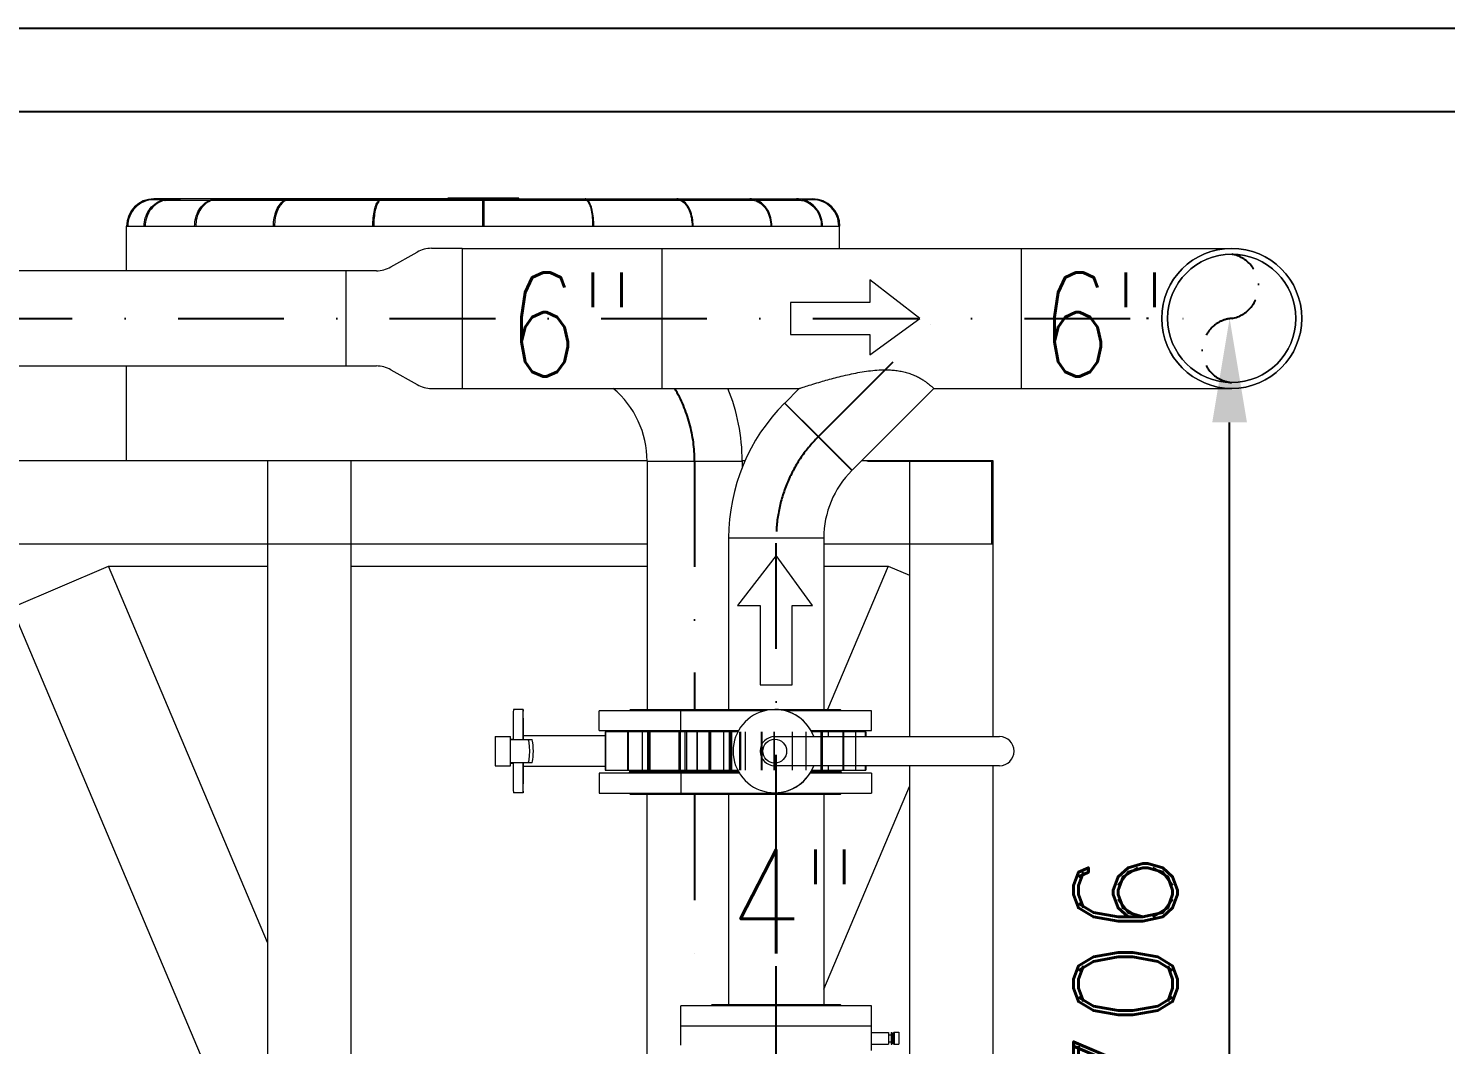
# Model space of a CAD drawing. Header units: millimetres. Extents: x -312439 to 477422, y -331570 to 212570.
# Drawn here: x 350501 to 352204, y 194103 to 195324 of the extents above; entities that cross this region are included whole.
import ezdxf

# ---------------------------------------------------------------- set-up
doc = ezdxf.new("R2010")
doc.units = ezdxf.units.MM
doc.linetypes.add('DASHDOT', pattern=[25.4, 12.7, -6.35, 0, -6.35])
doc.layers.add('ARCONDTEXTO', color=4, linetype='Continuous')
doc.styles.add('ROMAND', font='ROMAND.SHX')
doc.styles.add('ROMANS', font='romans.shx', dxfattribs={"height": 187.5})
doc.dimstyles.new('1-50 (MILIMETRO)', dxfattribs={"dimscale": 0, "dimtxt": 125, "dimasz": 125, "dimexe": 100, "dimexo": 100, "dimgap": 50, "dimtad": 0, "dimdec": 0, "dimzin": 0, "dimdsep": 46, "dimtxsty": 'ROMAND', "dimcen": -390, "dimclrd": 1, "dimclre": 1, "dimclrt": 3, "dimadec": 0, "dimazin": 0, "dimtfac": 1, "dimtdec": 0, "dimtix": 1, "dimtmove": 2, "dimatfit": 2, "dimfxl": 1, "dimtvp": 1, "dimtolj": 1, "dimtzin": 0, "dimarcsym": 0})

# ---------------------------------------------------------------- blocks, each defined once
blk = doc.blocks.new('*D47')
at = {"color": 1, "lineweight": -2, "transparency": 16777216}
for p, q in [((351846.8, 194975.4), (351844.3, 194975.4)), ((351944.3, 193394.8), (351944.3, 194850.4)), ((351987.2, 193269.8), (351844.3, 193269.8))]:
    blk.add_line(p, q, dxfattribs=at)
at = {"color": 1, "transparency": 16777216}
for points in [[(351923.4, 194850.4), (351965.1, 194850.4), (351944.3, 194975.4)], [(351923.4, 193394.8), (351965.1, 193394.8), (351944.3, 193269.8)]]:
    blk.add_solid(points, dxfattribs=at)
at = {"layer": 'Defpoints', "color": 0, "transparency": 16777216}
for p in [(351944.3, 194975.4), (351946.8, 194975.4), (352087.2, 193269.8)]:
    blk.add_point(p, dxfattribs=at)
at = {"color": 3, "transparency": 16777216, "insert": (351819.3, 194122.6), "char_height": 125, "attachment_point": 5, "rotation": 90, "style": 'ROMAND'}
blk.add_mtext('\\A1;1706', dxfattribs=at)

msp = doc.modelspace()

# ---------------------------------------------------------------- linework, layer by layer
at = {"color": 1, "linetype": 'Continuous', "extrusion": (0, 1, 0)}
for p, q in [((353216.986, 195323.86, 0), (341758.512, 195323.86, 0)), ((341758.512, 195223.86, 0), (352378.512, 195223.86, 0)), ((351509.752, 194803.689, 0), (351509.752, 194804.689, 0))]:
    msp.add_line(p, q, dxfattribs=at)
at = {"color": 3, "linetype": 'Continuous', "lineweight": 0, "extrusion": (0, 1, 0)}
for p, q in [((351034.723, 195119.05, 0), (350652.414, 195119.05, 0)), ((350664.107, 195118.05, 0), (350652.414, 195118.05, 0)), ((350718.783, 195117.056, 0), (350665.707, 195117.056, 0)), ((350671.771, 195118.05, 0), (350684.339, 195118.05, 0)), ((350808.72, 195117.056, 0), (350721.63, 195117.056, 0)), ((350727.946, 195118.05, 0), (350738.637, 195118.05, 0)), ((350738.746, 195118.056, 0), (350810.657, 195118.056, 0)), ((350808.682, 195117.033, 0), (350761.104, 195117.033, 0)), ((350921.983, 195117.033, 0), (350810.85, 195117.033, 0)), ((350922.003, 195117.056, 0), (350810.901, 195117.056, 0)), ((350823.209, 195118.05, 0), (350815.441, 195118.05, 0)), ((350823.318, 195118.056, 0), (350923.056, 195118.056, 0)), ((351047.405, 195117.033, 0), (350923.408, 195117.033, 0)), ((351047.405, 195117.056, 0), (350923.434, 195117.056, 0)), ((350929.775, 195118.05, 0), (350925.692, 195118.05, 0)), ((350929.874, 195118.056, 0), (351047.405, 195118.056, 0)), ((351090.564, 195120.026, 0), (351005.247, 195120.026, 0)), ((351005.247, 195119.05, 0), (351005.247, 195120.026, 0)), ((351034.868, 195119.026, 0), (351047.753, 195119.026, 0)), ((351047.405, 195086.133, 0), (351047.405, 195118.55, 0)), ((351048.058, 195119.026, 0), (351060.943, 195119.026, 0)), ((351048.405, 195118.55, 0), (351048.405, 195086.133, 0)), ((351048.405, 195118.056, 0), (351165.937, 195118.056, 0)), ((351172.377, 195117.056, 0), (351048.405, 195117.056, 0)), ((351172.403, 195117.033, 0), (351048.405, 195117.033, 0)), ((351061.088, 195119.05, 0), (351443.397, 195119.05, 0)), ((351090.564, 195119.05, 0), (351090.564, 195120.026, 0)), ((351170.119, 195118.05, 0), (351166.035, 195118.05, 0)), ((351172.755, 195118.056, 0), (351272.493, 195118.056, 0)), ((351284.91, 195117.056, 0), (351173.807, 195117.056, 0)), ((351284.961, 195117.033, 0), (351173.827, 195117.033, 0)), ((351272.602, 195118.05, 0), (351280.369, 195118.05, 0)), ((351285.153, 195118.056, 0), (351357.064, 195118.056, 0)), ((351374.181, 195117.056, 0), (351287.091, 195117.056, 0)), ((351334.707, 195117.033, 0), (351287.128, 195117.033, 0)), ((351367.865, 195118.05, 0), (351357.174, 195118.05, 0)), ((351430.104, 195117.056, 0), (351377.028, 195117.056, 0)), ((351424.04, 195118.05, 0), (351411.472, 195118.05, 0)), ((351443.397, 195118.05, 0), (351431.704, 195118.05, 0)), ((350619.498, 195086.133, 0), (351476.313, 195086.133, 0)), ((350619.498, 195032.604, 0), (350619.498, 195086.133, 0)), ((350620.498, 195086.133, 0), (350620.997, 195086.141, 0)), ((351474.813, 195086.141, 0), (351475.313, 195086.133, 0)), ((351475.813, 195059.592, 0), (351475.813, 195086.13, 0)), ((350619.498, 194804.689, 0), (350619.498, 194918.304, 0)), ((346755.535, 194804.689, 0), (351244.6, 194804.689, 0)), ((350788.778, 194804.689, 0), (350788.778, 193417.94, 0)), ((350888.778, 194804.689, 0), (350888.778, 193417.94, 0)), ((351358.901, 194804.689, 0), (351362.345, 194804.689, 0)), ((351502.491, 194804.689, 0), (351659.752, 194804.689, 0)), ((351658.752, 194803.689, 0), (351509.752, 194803.689, 0)), ((351559.752, 194804.689, 0), (351559.752, 194473.104, 0)), ((351658.752, 194704.689, 0), (351658.752, 194804.689, 0)), ((351659.752, 194804.689, 0), (351659.752, 194473.104, 0)), ((346755.533, 194704.689, 0), (351244.602, 194704.689, 0)), ((351456.902, 194704.689, 0), (351659.752, 194704.689, 0)), ((350481.508, 194628.09, 0), (350597.754, 194677.975, 0)), ((350597.754, 194677.975, 0), (350788.778, 194677.975, 0)), ((350788.778, 194225.805, 0), (350597.754, 194677.975, 0)), ((350888.778, 194677.975, 0), (351244.602, 194677.975, 0)), ((351456.902, 194677.975, 0), (351534.296, 194677.975, 0)), ((351534.296, 194677.975, 0), (351461.476, 194505.604, 0)), ((351534.296, 194677.975, 0), (351559.752, 194667.051, 0)), ((350788.778, 193900.758, 0), (350481.508, 194628.09, 0)), ((351559.752, 194438.104, 0), (351559.752, 194000.546, 0)), ((351659.752, 194438.104, 0), (351659.752, 192708.782, 0)), ((351456.902, 194169.729, 0), (351559.752, 194413.184, 0))]:
    msp.add_line(p, q, dxfattribs=at)
at = {"color": 5, "linetype": 'Continuous', "lineweight": 0, "extrusion": (0, 1, 0)}
for p, q in [((350936.855, 195037.171, 0), (350968.418, 195055.037, 0)), ((350985.757, 195059.604, 0), (351022.486, 195059.604, 0)), ((351022.486, 195059.604, 0), (351022.486, 194891.292, 0)), ((351022.486, 195059.592, 0), (351946.834, 195059.592, 0)), ((351262.62, 194891.292, 0), (351262.62, 195059.592, 0)), ((351694.384, 194891.292, 0), (351694.384, 195059.592, 0)), ((350919.515, 195032.604, 0), (346841.366, 195032.604, 0)), ((350882.786, 195032.604, 0), (350882.786, 194918.304, 0)), ((346869.833, 194918.304, 0), (350919.515, 194918.304, 0)), ((350936.855, 194913.737, 0), (350968.418, 194895.871, 0)), ((350985.757, 194891.304, 0), (351022.486, 194891.304, 0)), ((351022.486, 194891.292, 0), (351427.449, 194891.292, 0)), ((351409.952, 194873.795, 0), (351427.449, 194891.292, 0)), ((351490.775, 194792.973, 0), (351589.094, 194891.292, 0)), ((351589.094, 194891.292, 0), (351946.834, 194891.292, 0)), ((351490.379, 194792.578, 0), (351409.557, 194873.4, 0)), ((351409.952, 194873.795, 0), (351450.363, 194833.384, 0)), ((351450.363, 194833.384, 0), (351490.775, 194792.973, 0)), ((351475.813, 194807.144, 0), (351475.813, 194807.934, 0)), ((351244.602, 194804.004, 0), (351358.902, 194804.004, 0)), ((351244.602, 194804.004, 0), (351244.602, 194505.604, 0)), ((351358.902, 194804.004, 0), (351358.902, 194796.53, 0)), ((351478.268, 194804.689, 0), (351479.058, 194804.689, 0)), ((351342.602, 194711.755, 0), (351456.902, 194711.755, 0)), ((351342.602, 194711.755, 0), (351342.602, 194505.604, 0)), ((351456.902, 194711.755, 0), (351456.902, 194505.604, 0)), ((351095.757, 194505.604, 0), (351084.093, 194505.604, 0)), ((351385.391, 194504.004, 0), (351187.252, 194504.004, 0)), ((351187.252, 194480.204, 0), (351187.252, 194504.004, 0)), ((351224.852, 194505.604, 0), (351223.252, 194504.004, 0)), ((351224.852, 194505.604, 0), (351476.652, 194505.604, 0)), ((351285.252, 194480.204, 0), (351285.252, 194504.004, 0)), ((351322.852, 194505.604, 0), (351321.252, 194504.004, 0)), ((351514.252, 194504.004, 0), (351410.587, 194504.004, 0)), ((351476.652, 194505.604, 0), (351478.252, 194504.004, 0)), ((351514.252, 194480.204, 0), (351514.252, 194504.004, 0)), ((351062.057, 194473.104, 0), (351062.057, 194438.104, 0)), ((351062.057, 194473.104, 0), (351080.568, 194473.104, 0)), ((351080.568, 194438.104, 0), (351080.568, 194473.104, 0)), ((351080.568, 194469.93, 0), (351083.675, 194469.93, 0)), ((351080.568, 194469.604, 0), (351106.134, 194469.604, 0)), ((351194.148, 194474.152, 0), (351095.757, 194474.152, 0)), ((351187.252, 194480.204, 0), (351354.41, 194480.204, 0)), ((351194.148, 194478.604, 0), (351194.148, 194432.604, 0)), ((351353.544, 194478.604, 0), (351194.148, 194478.604, 0)), ((351194.783, 194478.604, 0), (351194.783, 194432.604, 0)), ((351220.982, 194478.604, 0), (351220.982, 194432.604, 0)), ((351221.967, 194478.604, 0), (351221.967, 194432.604, 0)), ((351224.852, 194480.204, 0), (351223.252, 194478.604, 0)), ((351238.567, 194478.604, 0), (351238.567, 194432.604, 0)), ((351245.111, 194478.604, 0), (351245.111, 194432.604, 0)), ((351246.662, 194478.604, 0), (351246.662, 194432.604, 0)), ((351248.064, 194478.604, 0), (351248.064, 194432.604, 0)), ((351282.602, 194478.604, 0), (351282.602, 194432.604, 0)), ((351284.278, 194478.604, 0), (351284.278, 194432.604, 0)), ((351290.013, 194478.604, 0), (351290.013, 194432.604, 0)), ((351292.148, 194478.604, 0), (351292.148, 194432.604, 0)), ((351304.392, 194478.604, 0), (351304.392, 194432.604, 0)), ((351304.676, 194478.604, 0), (351304.676, 194432.604, 0)), ((351318.982, 194478.604, 0), (351318.982, 194432.604, 0)), ((351319.225, 194478.604, 0), (351319.225, 194432.604, 0)), ((351319.967, 194478.604, 0), (351319.967, 194432.604, 0)), ((351320.901, 194478.604, 0), (351320.901, 194432.604, 0)), ((351322.852, 194480.204, 0), (351321.252, 194478.604, 0)), ((351336.567, 194478.604, 0), (351336.567, 194432.604, 0)), ((351343.111, 194478.604, 0), (351343.111, 194432.604, 0)), ((351344.677, 194478.604, 0), (351344.677, 194432.604, 0)), ((351346.064, 194478.604, 0), (351346.064, 194432.604, 0)), ((351355.439, 194478.604, 0), (351355.439, 194432.604, 0)), ((351356.826, 194478.604, 0), (351356.826, 194432.604, 0)), ((351362.462, 194478.604, 0), (351362.462, 194432.604, 0)), ((351381.537, 194478.604, 0), (351381.537, 194432.604, 0)), ((351382.278, 194478.604, 0), (351382.278, 194432.604, 0)), ((351382.521, 194478.604, 0), (351382.521, 194432.604, 0)), ((351396.903, 194478.604, 0), (351396.903, 194432.604, 0)), ((351397.112, 194478.604, 0), (351397.112, 194432.604, 0)), ((351397.939, 194473.104, 0), (351667.939, 194473.104, 0)), ((351418.934, 194478.604, 0), (351418.934, 194432.604, 0)), ((351435.339, 194478.604, 0), (351435.339, 194432.604, 0)), ((351441.568, 194480.204, 0), (351514.252, 194480.204, 0)), ((351507.356, 194478.604, 0), (351442.434, 194478.604, 0)), ((351453.439, 194478.604, 0), (351453.439, 194432.604, 0)), ((351454.826, 194478.604, 0), (351454.826, 194432.604, 0)), ((351454.861, 194478.604, 0), (351454.861, 194473.104, 0)), ((351462.114, 194478.604, 0), (351462.114, 194473.104, 0)), ((351476.652, 194480.204, 0), (351478.252, 194478.604, 0)), ((351479.572, 194478.604, 0), (351479.572, 194432.604, 0)), ((351480.521, 194478.604, 0), (351480.521, 194432.604, 0)), ((351494.827, 194478.604, 0), (351494.827, 194432.604, 0)), ((351495.112, 194478.604, 0), (351495.112, 194432.604, 0)), ((351506.721, 194478.604, 0), (351506.721, 194473.104, 0)), ((351507.356, 194478.604, 0), (351507.356, 194473.104, 0)), ((351062.057, 194438.104, 0), (351080.568, 194438.104, 0)), ((351106.134, 194441.604, 0), (351080.568, 194441.604, 0)), ((351080.568, 194441.278, 0), (351083.675, 194441.278, 0)), ((351194.148, 194437.056, 0), (351095.757, 194437.056, 0)), ((351194.148, 194432.604, 0), (351353.544, 194432.604, 0)), ((351667.939, 194438.104, 0), (351397.939, 194438.104, 0)), ((351442.434, 194432.604, 0), (351507.356, 194432.604, 0)), ((351454.861, 194438.104, 0), (351454.861, 194432.604, 0)), ((351462.114, 194438.104, 0), (351462.114, 194432.604, 0)), ((351506.721, 194438.104, 0), (351506.721, 194432.604, 0)), ((351507.356, 194438.104, 0), (351507.356, 194432.604, 0)), ((351355.62, 194428.977, 0), (351187.252, 194428.977, 0)), ((351187.252, 194428.977, 0), (351187.252, 194405.177, 0)), ((351354.654, 194430.577, 0), (351223.252, 194430.577, 0)), ((351224.852, 194428.977, 0), (351223.252, 194430.577, 0)), ((351285.252, 194428.977, 0), (351285.252, 194405.177, 0)), ((351322.852, 194428.977, 0), (351321.252, 194430.577, 0)), ((351514.252, 194428.977, 0), (351440.359, 194428.977, 0)), ((351478.252, 194430.577, 0), (351441.324, 194430.577, 0)), ((351476.652, 194428.977, 0), (351478.252, 194430.577, 0)), ((351514.252, 194428.977, 0), (351514.252, 194405.177, 0)), ((351095.757, 194405.604, 0), (351084.093, 194405.604, 0)), ((351187.252, 194405.177, 0), (351514.252, 194405.177, 0)), ((351224.852, 194403.577, 0), (351223.252, 194405.177, 0)), ((351476.652, 194403.577, 0), (351224.852, 194403.577, 0)), ((351244.602, 193269.782, 0), (351244.602, 194403.577, 0)), ((351322.852, 194403.577, 0), (351321.252, 194405.177, 0)), ((351342.602, 194403.577, 0), (351342.602, 194151.146, 0)), ((351398.04, 194405.604, 0), (351397.939, 194405.604, 0)), ((351456.902, 194403.577, 0), (351456.902, 194151.146, 0)), ((351476.652, 194403.577, 0), (351478.252, 194405.177, 0)), ((351285.252, 194102.533, 0), (351285.252, 194149.546, 0)), ((351514.252, 194149.546, 0), (351285.252, 194149.546, 0)), ((351322.852, 194151.146, 0), (351321.252, 194149.546, 0)), ((351322.852, 194151.146, 0), (351476.652, 194151.146, 0)), ((351476.652, 194151.146, 0), (351478.252, 194149.546, 0)), ((351514.252, 194117.783, 0), (351514.252, 194149.546, 0)), ((351285.252, 194125.746, 0), (351514.252, 194125.746, 0)), ((351514.252, 194117.783, 0), (351534.549, 194117.783, 0)), ((351534.549, 194117.783, 0), (351534.549, 194103.522, 0)), ((351534.549, 194114.816, 0), (351537.672, 194114.816, 0)), ((351537.672, 194117.679, 0), (351537.672, 194103.626, 0)), ((351537.672, 194117.679, 0), (351538.713, 194117.679, 0)), ((351538.713, 194117.679, 0), (351538.713, 194103.626, 0)), ((351538.713, 194116.898, 0), (351540.274, 194116.898, 0)), ((351540.274, 194116.898, 0), (351541.211, 194117.835, 0)), ((351540.274, 194116.898, 0), (351540.274, 194104.407, 0)), ((351541.211, 194117.835, 0), (351541.211, 194103.47, 0)), ((351541.211, 194117.835, 0), (351547.04, 194117.835, 0)), ((351547.04, 194117.835, 0), (351547.04, 194103.47, 0)), ((351514.252, 194103.522, 0), (351534.549, 194103.522, 0)), ((351514.252, 194096.08, 0), (351514.252, 194103.522, 0)), ((351534.549, 194106.489, 0), (351537.672, 194106.489, 0)), ((351537.672, 194103.626, 0), (351538.713, 194103.626, 0)), ((351538.713, 194104.407, 0), (351540.274, 194104.407, 0)), ((351540.274, 194104.407, 0), (351541.211, 194103.47, 0)), ((351541.211, 194103.47, 0), (351547.04, 194103.47, 0))]:
    msp.add_line(p, q, dxfattribs=at)
at = {"color": 4, "linetype": 'Continuous', "lineweight": 0}
for p, q in [((351512.302, 195021.76, 0), (351512.302, 194994.638, 0)), ((351572.38, 194975.46, 0), (351512.302, 195021.76, 0)), ((351416.983, 194994.638, 0), (351416.983, 194956.283, 0)), ((351512.302, 194994.638, 0), (351416.983, 194994.638, 0)), ((351512.302, 194931.606, 0), (351572.38, 194975.46, 0)), ((351416.983, 194956.283, 0), (351512.302, 194956.283, 0)), ((351512.302, 194956.283, 0), (351512.302, 194931.606, 0)), ((351399.572, 194690.804, 0), (351353.272, 194630.726, 0)), ((351443.426, 194630.726, 0), (351399.572, 194690.804, 0)), ((351353.272, 194630.726, 0), (351380.394, 194630.726, 0)), ((351380.394, 194630.726, 0), (351380.394, 194535.406, 0)), ((351418.749, 194535.406, 0), (351418.749, 194630.726, 0)), ((351418.749, 194630.726, 0), (351443.426, 194630.726, 0)), ((351380.394, 194535.406, 0), (351418.749, 194535.406, 0))]:
    msp.add_line(p, q, dxfattribs=at)
at = {"color": 6, "linetype": 'DASHDOT', "ltscale": 10, "extrusion": (0, 1, 0)}
for p, q in [((346869.833, 194975.46, 0), (351946.834, 194975.442, 0)), ((351450.363, 194833.384, 0), (351592.423, 194975.443, 0)), ((351301.752, 194804.004, 0), (351301.748, 194505.604, 0)), ((351301.748, 194403.577, 0), (351301.749, 194149.546, 0))]:
    msp.add_line(p, q, dxfattribs=at)
at = {"color": 6, "linetype": 'DASHDOT', "ltscale": 10}
msp.add_line((351399.752, 193053.782, 0), (351399.752, 194711.755, 0), dxfattribs=at)
at = {"color": 5, "linetype": 'Continuous', "lineweight": 0}
for centre, radius in [((351946.834, 194975.442, 0), 84.15), ((351946.834, 194975.442, 0), 77.04), ((351397.939, 194455.604, 0), 14.326)]:
    msp.add_circle(centre, radius, dxfattribs=at)
at = {"color": 3, "linetype": 'Continuous', "lineweight": 0}
for centre, radius, start, end in [((350652.414, 195086.133, 0), 32.916, 90, 180), ((350652.414, 195086.63, 0), 31.42, 90, 180.890598), ((350665.707, 195117.556, 0), 0.5, 211.050989, 270), ((350761.104, 195117.533, 0), 0.5, 252.578804, 270), ((351047.905, 195118.55, 0), 0.5, 0, 180), ((351334.707, 195117.533, 0), 0.5, 270, 287.421196), ((351430.104, 195117.556, 0), 0.5, 270, 328.949011), ((351443.397, 195086.133, 0), 32.916, 0, 90), ((351443.397, 195086.63, 0), 31.42, 359.109402, 90), ((351443.397, 195086.63, 0), 32.42, 359.116296, 359.123138)]:
    msp.add_arc(centre, radius, start, end, dxfattribs=at)
at = {"color": 5, "linetype": 'Continuous', "lineweight": 0}
for centre, radius, start, end in [((350985.757, 195024.404, 0), 35.2, 90, 119.511499), ((350919.515, 195067.804, 0), 35.2, 270, 299.511499), ((350919.515, 194883.104, 0), 35.2, 60.488501, 90), ((350985.757, 194926.504, 0), 35.2, 240.488501, 270), ((351130.302, 194804.004, 0), 114.3, 0, 49.789316), ((351130.302, 194804.004, 0), 228.6, 0, 22.447569), ((351571.202, 194711.755, 0), 228.6, 135, 180), ((351571.202, 194711.755, 0), 114.3, 135, 180), ((351397.939, 194455.604, 0), 17.5, 90, 270), ((351667.939, 194455.604, 0), 17.5, 270, 90)]:
    msp.add_arc(centre, radius, start, end, dxfattribs=at)
at = {"color": 6, "linetype": 'DASHDOT', "ltscale": 3}
for centre, radius, start, end in [((351940.086, 195013.962, 0), 39.107, 279.936114, 80.063886), ((351950.152, 194936.922, 0), 38.663, 94.923254, 265.076746)]:
    msp.add_arc(centre, radius, start, end, dxfattribs=at)
at = {"color": 6, "linetype": 'DASHDOT', "ltscale": 10}
for centre, start, end in [((351130.302, 194804.004, 0), 0, 30.605038), ((351571.202, 194711.755, 0), 135, 180)]:
    msp.add_arc(centre, 171.45, start, end, dxfattribs=at)
at = {"color": 3, "linetype": 'Continuous', "lineweight": 0}
for centre, ratio in [((350671.771, 195118.55, 0), 0.30901699), ((350727.946, 195118.55, 0), 0.58778525), ((350815.441, 195118.55, 0), 0.80901699), ((350925.692, 195118.55, 0), 0.95105652), ((351170.119, 195118.55, 0), 0.95105652), ((351280.369, 195118.55, 0), 0.80901699), ((351367.865, 195118.55, 0), 0.58778525), ((351424.04, 195118.55, 0), 0.30901699)]:
    msp.add_ellipse(centre, major_axis=(0, -0.5), ratio=ratio, dxfattribs=at)
for centre, major_axis, ratio, start_param, end_param in [((350641.416, 195086.133, 0), (0.5, 0.007), 0.00480313, 5.02651274, 6.28318531), ((350702.125, 195086.133, 0), (0.5, 0.006), 0.00913609, 5.34065006, 6.28318531), ((350796.681, 195086.133, 0), (-0.5, -0.005), 0.01257475, 2.51321667, 3.14159265), ((350915.829, 195086.133, 0), (-0.5, -0.002), 0.01478251, 2.82739788, 3.14159265), ((351179.982, 195086.133, 0), (-0.5, 0.002), 0.01478251, 0, 0.31419477), ((351299.129, 195086.133, 0), (-0.5, 0.005), 0.01257475, 0, 0.62837598), ((351393.686, 195086.133, 0), (-0.5, 0.006), 0.00913609, 0, 0.94253524), ((351454.394, 195086.133, 0), (-0.5, 0.007), 0.00480313, 0, 1.25667257)]:
    msp.add_ellipse(centre, major_axis=major_axis, ratio=ratio, start_param=start_param, end_param=end_param, dxfattribs=at)
at = {"color": 5, "linetype": 'Continuous', "lineweight": 0, "extrusion": (-4.24158e-113, -7.60352e-65, -1)}
for major_axis in [(0, 84.15), (0, 77.04)]:
    msp.add_ellipse((351946.834, 194975.442, 0), major_axis=major_axis, ratio=1, start_param=-1.57079633, end_param=4.71238898, dxfattribs=at)
at = {"color": 5, "linetype": 'Continuous', "lineweight": 0}
for centre, major_axis, ratio, start_param, end_param in [((351084.093, 194455.604, 0), (0, 50), 0.00871634, 0, 1.28700222), ((351095.757, 194455.604, 0), (0, -50), 0.00871634, 1.95084369, 4.42859487), ((351397.939, 194455.604, 0), (0, 50), 0.99996201, 5.06996008, 7.85398163), ((351398.04, 194455.604, 0), (0, -50), 0.99996201, 1.92836743, 3.14159265), ((351095.757, 194455.604, 0), (0, 18.548), 0.00871634, 0, 0.71546346), ((351101.773, 194455.604, 0), (0, -14), 0.13557255, 0, 3.14159265), ((351106.134, 194455.604, 0), (0, 14), 0.13557255, 3.14159265, 6.28318531), ((351397.939, 194455.604, 0), (0, 50), 0.99996201, 1.57079633, 4.35481788), ((351084.093, 194455.604, 0), (0, 50), 0.00871634, 1.85459044, 3.14159265), ((351095.757, 194455.604, 0), (0, -50), 0.00871634, 4.99618309, 7.47393428), ((351095.757, 194455.604, 0), (0, 18.548), 0.00871634, 2.42612919, 3.14159265), ((351398.04, 194455.604, 0), (0, -50), 0.99996201, 0, 1.21322522)]:
    msp.add_ellipse(centre, major_axis=major_axis, ratio=ratio, start_param=start_param, end_param=end_param, dxfattribs=at)
at = {"color": 3, "linetype": 'Continuous', "lineweight": 0}
for points, knots in [([(350640.441, 195086.133, 0), (350640.441, 195089.578, 0), (350640.96, 195093.022, 0), (350642.985, 195099.575, 0), (350644.49, 195102.683, 0), (350648.344, 195108.26, 0), (350650.692, 195110.729, 0), (350656, 195114.784, 0), (350658.96, 195116.37, 0), (350665.204, 195118.503, 0), (350668.487, 195119.05, 0), (350671.771, 195119.05, 0)], [4.71238898, 4.71238898, 4.71238898, 4.71238898, 5.02654825, 5.02654825, 5.34070751, 5.34070751, 5.65486678, 5.65486678, 5.96902604, 5.96902604, 6.28318531, 6.28318531, 6.28318531, 6.28318531]), ([(350671.771, 195118.05, 0), (350668.616, 195118.05, 0), (350665.461, 195117.519, 0), (350659.465, 195115.449, 0), (350656.624, 195113.909, 0), (350651.537, 195109.973, 0), (350649.293, 195107.576, 0), (350645.625, 195102.163, 0), (350644.203, 195099.148, 0), (350642.324, 195092.799, 0), (350641.867, 195089.466, 0), (350641.916, 195086.141, 0)], [6.28318531, 6.28318531, 6.28318531, 6.28318531, 6.60045335, 6.60045335, 6.91772139, 6.91772139, 7.23498943, 7.23498943, 7.55225747, 7.55225747, 7.86952551, 7.86952551, 7.86952551, 7.86952551]), ([(350701.221, 195086.133, 0), (350701.221, 195089.57, 0), (350701.661, 195093.007, 0), (350703.38, 195099.549, 0), (350704.66, 195102.653, 0), (350707.937, 195108.229, 0), (350709.935, 195110.699, 0), (350714.46, 195114.763, 0), (350716.987, 195116.355, 0), (350722.325, 195118.499, 0), (350725.135, 195119.05, 0), (350727.946, 195119.05, 0)], [4.71238898, 4.71238898, 4.71238898, 4.71238898, 5.02654825, 5.02654825, 5.34070751, 5.34070751, 5.65486678, 5.65486678, 5.96902604, 5.96902604, 6.28318531, 6.28318531, 6.28318531, 6.28318531]), ([(350727.946, 195118.05, 0), (350725.28, 195118.05, 0), (350722.615, 195117.523, 0), (350717.541, 195115.464, 0), (350715.133, 195113.931, 0), (350710.815, 195110.003, 0), (350708.907, 195107.608, 0), (350705.786, 195102.193, 0), (350704.574, 195099.174, 0), (350702.973, 195092.813, 0), (350702.583, 195089.472, 0), (350702.625, 195086.14, 0)], [0, 0, 0, 0, 0.31726804, 0.31726804, 0.63453608, 0.63453608, 0.95180412, 0.95180412, 1.26907216, 1.26907216, 1.5863402, 1.5863402, 1.5863402, 1.5863402]), ([(350795.887, 195086.133, 0), (350795.887, 195089.559, 0), (350796.206, 195092.984, 0), (350797.452, 195099.505, 0), (350798.378, 195102.601, 0), (350800.755, 195108.167, 0), (350802.205, 195110.636, 0), (350805.501, 195114.711, 0), (350807.348, 195116.315, 0), (350811.275, 195118.486, 0), (350813.357, 195119.05, 0), (350815.441, 195119.05, 0)], [4.71238898, 4.71238898, 4.71238898, 4.71238898, 5.02654825, 5.02654825, 5.34070751, 5.34070751, 5.65486678, 5.65486678, 5.96902604, 5.96902604, 6.28318531, 6.28318531, 6.28318531, 6.28318531]), ([(350815.441, 195118.05, 0), (350813.547, 195118.05, 0), (350811.651, 195117.536, 0), (350808.013, 195115.504, 0), (350806.274, 195113.983, 0), (350803.145, 195110.066, 0), (350801.757, 195107.67, 0), (350799.485, 195102.244, 0), (350798.602, 195099.216, 0), (350797.435, 195092.834, 0), (350797.151, 195089.482, 0), (350797.181, 195086.138, 0)], [0, 0, 0, 0, 0.31726804, 0.31726804, 0.63453608, 0.63453608, 0.95180412, 0.95180412, 1.26907216, 1.26907216, 1.5863402, 1.5863402, 1.5863402, 1.5863402]), ([(350915.175, 195086.133, 0), (350915.175, 195089.544, 0), (350915.341, 195092.955, 0), (350915.993, 195099.447, 0), (350916.478, 195102.528, 0), (350917.722, 195108.066, 0), (350918.479, 195110.523, 0), (350920.208, 195114.586, 0), (350921.175, 195116.194, 0), (350923.293, 195118.421, 0), (350924.473, 195119.05, 0), (350925.692, 195119.05, 0)], [4.71238898, 4.71238898, 4.71238898, 4.71238898, 5.02654825, 5.02654825, 5.34070751, 5.34070751, 5.65486678, 5.65486678, 5.96902604, 5.96902604, 6.28318531, 6.28318531, 6.28318531, 6.28318531]), ([(350925.692, 195118.05, 0), (350924.82, 195118.05, 0), (350923.909, 195117.602, 0), (350922.069, 195115.647, 0), (350921.17, 195114.174, 0), (350919.541, 195110.349, 0), (350918.809, 195107.99, 0), (350917.598, 195102.613, 0), (350917.122, 195099.588, 0), (350916.484, 195093.202, 0), (350916.323, 195089.84, 0), (350916.328, 195086.366, 0), (350916.328, 195086.251, 0), (350916.329, 195086.136, 0)], [0, 0, 0, 0, 0.31726804, 0.31726804, 0.62758705, 0.62758705, 0.94116827, 0.94116827, 1.25820928, 1.25820928, 1.57547732, 1.57547732, 1.5863402, 1.5863402, 1.5863402, 1.5863402]), ([(351180.636, 195086.133, 0), (351180.636, 195089.544, 0), (351180.469, 195092.955, 0), (351179.817, 195099.447, 0), (351179.333, 195102.528, 0), (351178.089, 195108.066, 0), (351177.331, 195110.523, 0), (351175.603, 195114.586, 0), (351174.636, 195116.194, 0), (351172.518, 195118.421, 0), (351171.337, 195119.05, 0), (351170.119, 195119.05, 0)], [4.71238898, 4.71238898, 4.71238898, 4.71238898, 5.02654825, 5.02654825, 5.34070751, 5.34070751, 5.65486678, 5.65486678, 5.96902604, 5.96902604, 6.28318531, 6.28318531, 6.28318531, 6.28318531]), ([(351170.119, 195118.05, 0), (351170.991, 195118.05, 0), (351171.902, 195117.602, 0), (351173.742, 195115.647, 0), (351174.64, 195114.174, 0), (351176.27, 195110.349, 0), (351177.002, 195107.99, 0), (351178.212, 195102.613, 0), (351178.689, 195099.588, 0), (351179.326, 195093.202, 0), (351179.488, 195089.84, 0), (351179.483, 195086.366, 0), (351179.482, 195086.251, 0), (351179.482, 195086.136, 0)], [0, 0, 0, 0, 0.31726804, 0.31726804, 0.62758705, 0.62758705, 0.94116827, 0.94116827, 1.25820928, 1.25820928, 1.57547732, 1.57547732, 1.5863402, 1.5863402, 1.5863402, 1.5863402]), ([(351299.923, 195086.133, 0), (351299.923, 195089.559, 0), (351299.605, 195092.984, 0), (351298.359, 195099.505, 0), (351297.433, 195102.601, 0), (351295.056, 195108.167, 0), (351293.606, 195110.636, 0), (351290.31, 195114.711, 0), (351288.463, 195116.315, 0), (351284.536, 195118.486, 0), (351282.454, 195119.05, 0), (351280.369, 195119.05, 0)], [4.71238898, 4.71238898, 4.71238898, 4.71238898, 5.02654825, 5.02654825, 5.34070751, 5.34070751, 5.65486678, 5.65486678, 5.96902604, 5.96902604, 6.28318531, 6.28318531, 6.28318531, 6.28318531]), ([(351280.369, 195118.05, 0), (351282.264, 195118.05, 0), (351284.16, 195117.536, 0), (351287.798, 195115.504, 0), (351289.537, 195113.983, 0), (351292.665, 195110.066, 0), (351294.053, 195107.67, 0), (351296.325, 195102.244, 0), (351297.209, 195099.216, 0), (351298.376, 195092.834, 0), (351298.66, 195089.482, 0), (351298.629, 195086.138, 0)], [0, 0, 0, 0, 0.31726804, 0.31726804, 0.63453608, 0.63453608, 0.95180412, 0.95180412, 1.26907216, 1.26907216, 1.5863402, 1.5863402, 1.5863402, 1.5863402]), ([(351394.59, 195086.133, 0), (351394.59, 195089.57, 0), (351394.15, 195093.007, 0), (351392.43, 195099.549, 0), (351391.151, 195102.653, 0), (351387.874, 195108.229, 0), (351385.876, 195110.699, 0), (351381.351, 195114.763, 0), (351378.824, 195116.355, 0), (351373.486, 195118.499, 0), (351370.676, 195119.05, 0), (351367.865, 195119.05, 0)], [4.71238898, 4.71238898, 4.71238898, 4.71238898, 5.02654825, 5.02654825, 5.34070751, 5.34070751, 5.65486678, 5.65486678, 5.96902604, 5.96902604, 6.28318531, 6.28318531, 6.28318531, 6.28318531]), ([(351367.865, 195118.05, 0), (351370.53, 195118.05, 0), (351373.196, 195117.523, 0), (351378.27, 195115.464, 0), (351380.678, 195113.931, 0), (351384.995, 195110.003, 0), (351386.904, 195107.608, 0), (351390.025, 195102.193, 0), (351391.236, 195099.174, 0), (351392.838, 195092.813, 0), (351393.227, 195089.472, 0), (351393.186, 195086.14, 0)], [0, 0, 0, 0, 0.31726804, 0.31726804, 0.63453608, 0.63453608, 0.95180412, 0.95180412, 1.26907216, 1.26907216, 1.5863402, 1.5863402, 1.5863402, 1.5863402]), ([(351455.37, 195086.133, 0), (351455.37, 195089.578, 0), (351454.851, 195093.022, 0), (351452.826, 195099.575, 0), (351451.32, 195102.683, 0), (351447.466, 195108.26, 0), (351445.119, 195110.729, 0), (351439.811, 195114.784, 0), (351436.851, 195116.37, 0), (351430.607, 195118.503, 0), (351427.324, 195119.05, 0), (351424.04, 195119.05, 0)], [4.71238898, 4.71238898, 4.71238898, 4.71238898, 5.02654825, 5.02654825, 5.34070751, 5.34070751, 5.65486678, 5.65486678, 5.96902604, 5.96902604, 6.28318531, 6.28318531, 6.28318531, 6.28318531]), ([(351424.04, 195118.05, 0), (351427.195, 195118.05, 0), (351430.349, 195117.519, 0), (351436.346, 195115.449, 0), (351439.187, 195113.909, 0), (351444.274, 195109.973, 0), (351446.518, 195107.576, 0), (351450.185, 195102.163, 0), (351451.607, 195099.148, 0), (351453.487, 195092.799, 0), (351453.944, 195089.466, 0), (351453.894, 195086.141, 0)], [0, 0, 0, 0, 0.31726804, 0.31726804, 0.63453608, 0.63453608, 0.95180412, 0.95180412, 1.26907216, 1.26907216, 1.5863402, 1.5863402, 1.5863402, 1.5863402]), ([(350916.175, 195086.133, 0), (350916.175, 195089.512, 0), (350916.34, 195092.89, 0), (350916.704, 195096.512, 0), (350916.747, 195096.92, 0), (350916.794, 195097.325, 0)], [4.71238898, 4.71238898, 4.71238898, 4.71238898, 5.026548246, 5.026548246, 5.066758189, 5.066758189, 5.066758189, 5.066758189]), ([(351179.636, 195086.133, 0), (351179.636, 195089.512, 0), (351179.471, 195092.89, 0), (351179.107, 195096.512, 0), (351179.063, 195096.92, 0), (351179.017, 195097.325, 0)], [4.71238898, 4.71238898, 4.71238898, 4.71238898, 5.026548246, 5.026548246, 5.066758189, 5.066758189, 5.066758189, 5.066758189])]:
    msp.add_open_spline(points, degree=3, knots=knots, dxfattribs=at)
at = {"color": 5, "linetype": 'Continuous', "lineweight": 0}
for points, knots in [([(351427.449, 194891.292, 0), (351427.449, 194891.292, 0), (351427.652, 194891.358, 0), (351428.41, 194891.603, 0), (351428.965, 194891.783, 0), (351431.08, 194892.465, 0), (351433.093, 194893.11, 0), (351437.924, 194894.636, 0), (351440.741, 194895.516, 0), (351446.758, 194897.357, 0), (351449.957, 194898.318, 0), (351455.833, 194900.039, 0), (351458.671, 194900.853, 0), (351464.552, 194902.493, 0), (351467.595, 194903.318, 0), (351473.838, 194904.948, 0), (351477.038, 194905.753, 0), (351483.55, 194907.307, 0), (351486.862, 194908.057, 0), (351493.553, 194909.465, 0), (351496.932, 194910.123, 0), (351503.715, 194911.306, 0), (351507.118, 194911.832, 0), (351513.911, 194912.71, 0), (351517.3, 194913.061, 0), (351524.026, 194913.544, 0), (351527.363, 194913.676, 0), (351530.655, 194913.676, 0), (351532.733, 194913.676, 0), (351534.855, 194913.623, 0), (351539.132, 194913.386, 0), (351541.286, 194913.201, 0), (351545.569, 194912.682, 0), (351547.699, 194912.348, 0), (351551.879, 194911.526, 0), (351553.93, 194911.038, 0), (351557.903, 194909.924, 0), (351559.83, 194909.296, 0), (351563.523, 194907.93, 0), (351565.288, 194907.193, 0), (351568.626, 194905.654, 0), (351570.199, 194904.853, 0), (351573.137, 194903.238, 0), (351574.502, 194902.425, 0), (351576.85, 194900.942, 0), (351577.887, 194900.25, 0), (351579.837, 194898.891, 0), (351580.749, 194898.225, 0), (351582.438, 194896.949, 0), (351583.214, 194896.339, 0), (351584.623, 194895.201, 0), (351585.256, 194894.674, 0), (351586.375, 194893.724, 0), (351586.862, 194893.3, 0), (351587.69, 194892.569, 0), (351588.031, 194892.262, 0), (351588.571, 194891.773, 0), (351588.77, 194891.591, 0), (351589.031, 194891.35, 0), (351589.094, 194891.292, 0), (351589.094, 194891.292, 0)], [-125.18374551, -125.18374551, -125.18374551, -125.18374551, -119.41230983, -119.41230983, -113.64087414, -113.64087414, -102.09800278, -102.09800278, -90.55513142, -90.55513142, -79.01226005, -79.01226005, -69.13572755, -69.13572755, -59.25919504, -59.25919504, -49.38266253, -49.38266253, -39.50613003, -39.50613003, -29.62959752, -29.62959752, -19.75306501, -19.75306501, -9.87653251, -9.87653251, 0, 0, 0, 6.23412306, 6.23412306, 12.46824612, 12.46824612, 18.70236918, 18.70236918, 24.93649225, 24.93649225, 31.17061531, 31.17061531, 37.40473837, 37.40473837, 43.63886143, 43.63886143, 49.87298449, 49.87298449, 55.275467, 55.275467, 60.67794951, 60.67794951, 66.08043203, 66.08043203, 71.48291454, 71.48291454, 76.88539705, 76.88539705, 82.28787956, 82.28787956, 87.69036207, 87.69036207, 93.09284458, 93.09284458, 93.09284458, 93.09284458]), ([(351514.252, 194103.522, 0), (351514.252, 194103.522, 0), (351514.249, 194103.569, 0), (351514.24, 194103.704, 0), (351514.237, 194103.761, 0), (351514.229, 194103.897, 0), (351514.224, 194103.976, 0), (351514.209, 194104.245, 0), (351514.197, 194104.464, 0), (351514.17, 194104.982, 0), (351514.155, 194105.283, 0), (351514.126, 194105.941, 0), (351514.112, 194106.299, 0), (351514.091, 194106.884, 0), (351514.085, 194107.087, 0), (351514.073, 194107.498, 0), (351514.062, 194107.919, 0), (351514.052, 194108.356, 0), (351514.044, 194108.803, 0), (351514.041, 194109.032, 0), (351514.032, 194109.722, 0), (351514.029, 194110.185, 0), (351514.029, 194111.115, 0), (351514.032, 194111.588, 0), (351514.044, 194112.502, 0), (351514.052, 194112.947, 0), (351514.067, 194113.594, 0), (351514.073, 194113.808, 0), (351514.085, 194114.221, 0), (351514.091, 194114.421, 0), (351514.111, 194115, 0), (351514.126, 194115.36, 0), (351514.155, 194116.026, 0), (351514.17, 194116.322, 0), (351514.19, 194116.709, 0), (351514.196, 194116.829, 0), (351514.208, 194117.049, 0), (351514.214, 194117.151, 0), (351514.229, 194117.419, 0), (351514.238, 194117.554, 0), (351514.249, 194117.736, 0), (351514.252, 194117.783, 0), (351514.252, 194117.783, 0)], [0, 0, 0, 0, 0.0013388378, 0.0013388378, 0.0020082567, 0.0020082567, 0.0026776756, 0.0026776756, 0.0040165134, 0.0040165134, 0.0053553513, 0.0053553513, 0.0066941891, 0.0066941891, 0.007363608, 0.007363608, 0.0080330269, 0.0087024458, 0.0087024458, 0.0093718647, 0.0093718647, 0.0107107025, 0.0107107025, 0.0120495403, 0.0120495403, 0.0133883781, 0.0133883781, 0.014057797, 0.014057797, 0.014727216, 0.014727216, 0.0160660538, 0.0160660538, 0.0174048916, 0.0174048916, 0.0180743105, 0.0180743105, 0.0187437294, 0.0187437294, 0.0200825672, 0.0200825672, 0.021421405, 0.021421405, 0.021421405, 0.021421405])]:
    msp.add_open_spline(points, degree=3, knots=knots, dxfattribs=at)

# ---------------------------------------------------------------- texts
at = {"layer": 'ARCONDTEXTO', "linetype": 'Continuous', "lineweight": -3, "style": 'ROMANS', "width": 0.8}
for s, p in [('6"', (351076.783, 194905.471, 0)), ('6"', (351716.919, 194905.471, 0)), ('4"', (351344.126, 194212.521, 0))]:
    msp.add_text(s, height=125, dxfattribs=at).set_placement(p)

# ---------------------------------------------------------------- dimensions: what is measured, and where the dimension line sits
dim = msp.add_linear_dim(base=(351944.254, 194975.442, 0), p1=(352087.204, 193269.782, 0), p2=(351946.834, 194975.442, 0), angle=90, dimstyle='1-50 (MILIMETRO)', override={"dimscale": 1})
dim.commit()
dim.dimension.update_dxf_attribs({"geometry": '*D47', "text_midpoint": (351819.254, 194122.612, 0)})

doc.saveas('drawing.dxf')
